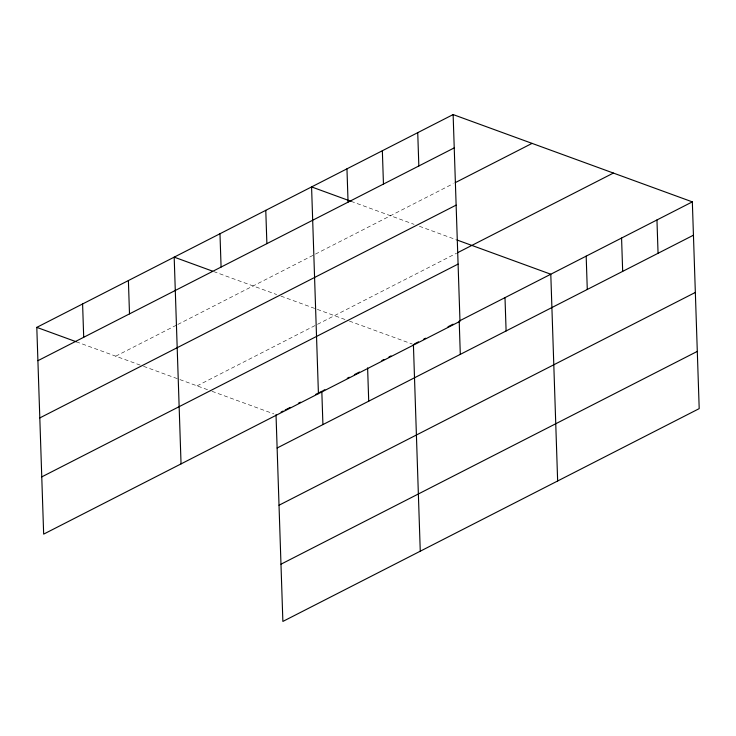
<?xml version="1.0" encoding="UTF-8"?>
<svg xmlns="http://www.w3.org/2000/svg" width="736" height="736" viewBox="0 0 736 736"><rect width="100%" height="100%" fill="white"/><g stroke="black" fill="none" stroke-linecap="round" stroke-linejoin="round"><path stroke-width="0.55" stroke-dasharray="3.68 2.76" d="M115.745 356.178L176.806 324.972M177.818 324.447L453.201 183.687M197.073 385.866L456.587 253.221M351.044 201.324L414.055 224.324M419.41 226.274L455.796 239.559M213.661 271.547L276.672 294.547M280.95 296.111L316.268 309M317.336 309.396L348.33 320.703M349.398 321.089L412.335 344.062M76.268 341.771L142.499 365.948M143.566 366.335L210.947 390.926M212.014 391.313L273.884 413.899"/><path stroke-width="1.1" d="M453.128 114.568L459.982 321.319L43.663 534.124L36.8 327.373L453.128 114.568L692.337 201.876L699.2 408.627L282.872 621.432L276.018 414.681M37.904 360.695L454.232 147.89M455.225 182.657L532.064 143.382M39.808 417.928L456.127 205.123M457.599 252.696L613.401 173.061M41.759 476.891L458.086 264.086M281.106 412.077L283.139 411.038M285.182 409.998L290.269 407.394M298.411 403.236L300.444 402.196M315.707 394.395L317.74 393.346M319.783 392.306L321.816 391.267L322.92 424.589M322.828 390.752L324.87 389.712M347.254 378.267L349.287 377.228M354.375 374.624L359.472 372.02M381.855 360.576L383.888 359.536M388.976 356.942L391.018 355.893M414.423 343.933L418.49 341.854M423.577 339.25L425.62 338.21M448.003 326.766L453.091 324.162M692.337 201.876L459.2 321.043L460.304 354.366M277.122 448.003L693.45 235.198M279.018 505.236L695.345 292.431M280.977 564.199L697.305 351.394M351.044 201.324L311.576 186.916L318.43 393.677M456.863 239.945L550.795 274.224L557.649 480.985M212.594 271.161L174.184 257.14L181.047 463.901M36.8 327.373L76.268 341.771M656.954 219.963L658.058 253.285M621.57 238.05L622.674 271.372M586.178 256.137L587.282 289.46M504.997 297.638L506.101 330.961M417.735 132.655L418.839 165.977M413.402 344.457L420.265 551.209M382.352 150.742L383.456 184.064M367.614 367.862L368.718 401.184M346.96 168.829L348.064 202.152M265.779 210.33L266.883 243.653M219.981 233.735L221.085 267.058M128.395 280.554L129.499 313.876M82.598 303.959L83.702 337.281"/></g></svg>
